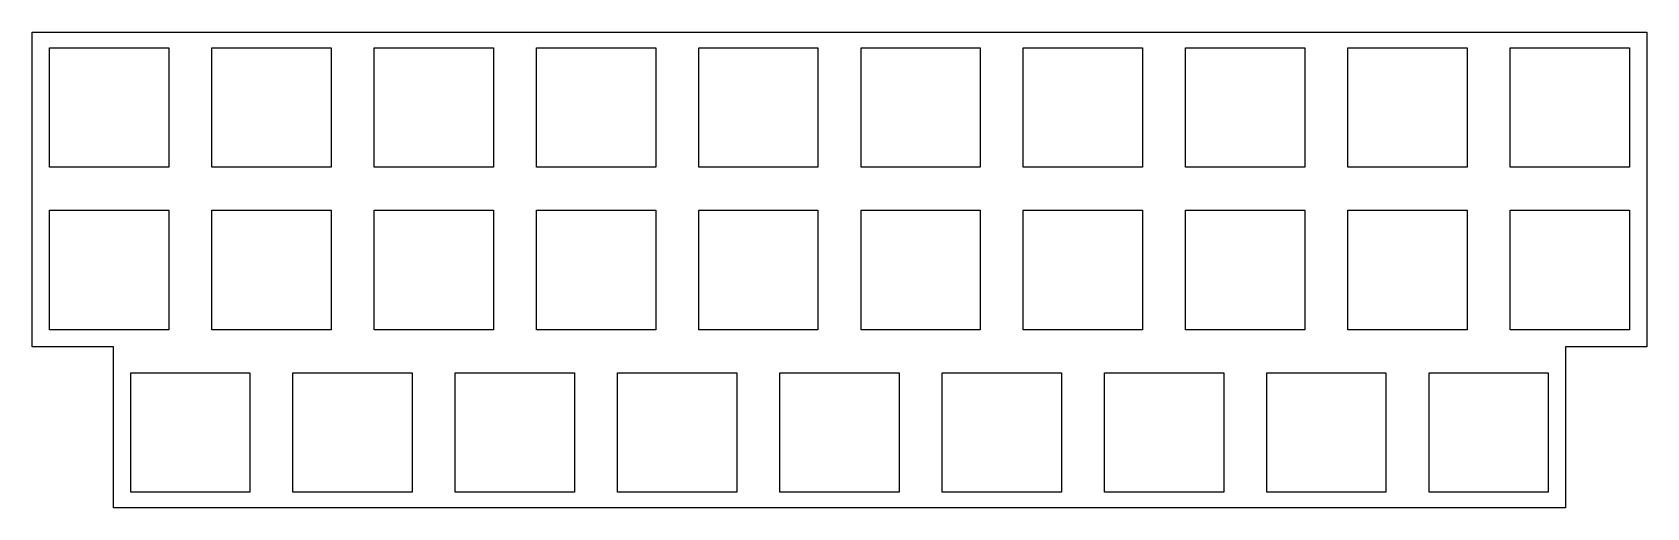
# Model space of a CAD drawing. Extents: x 1 to 190, y -56 to 0.
import ezdxf

# ---------------------------------------------------------------- set-up
doc = ezdxf.new("R2010")
doc.units = 0
doc.layers.add('Layer_2', color=7, linetype='CONTINUOUS')

msp = doc.modelspace()

# ---------------------------------------------------------------- linework, layer by layer
at = {"layer": 'Layer_2', "color": 3}
for points in [[(0.599999, -0.249439), (190.099585, -0.249439), (190.099585, -37.149358), (180.574606, -37.149358), (180.574606, -55.999317), (10.124978, -55.999317), (10.124978, -37.149358), (0.599999, -37.149358)], [(2.624767, -2.074208), (16.622677, -2.074208), (16.622677, -16.072118), (2.624767, -16.072118), (2.624767, -2.074208), (16.622677, -2.074208), (16.622677, -16.072118), (2.624767, -16.072118)], [(21.674725, -2.074207), (35.672634, -2.074207), (35.672634, -16.072116), (21.674725, -16.072116)], [(40.724682, -2.074207), (54.722589, -2.074207), (54.722589, -16.072119), (40.724682, -16.072119)], [(59.774645, -2.074208), (73.772554, -2.074208), (73.772554, -16.072118), (59.774645, -16.072118)], [(78.824603, -2.074208), (92.822509, -2.074208), (92.822509, -16.072116), (78.824603, -16.072116)], [(97.874556, -2.074207), (111.872467, -2.074207), (111.872467, -16.072119), (97.874556, -16.072119)], [(116.924524, -2.074208), (130.92243, -2.074208), (130.92243, -16.072116), (116.924524, -16.072116)], [(135.974482, -2.074207), (149.972403, -2.074207), (149.972403, -16.072119), (135.974482, -16.072119)], [(155.024439, -2.074208), (169.022336, -2.074208), (169.022336, -16.072116), (155.024439, -16.072116)], [(174.074387, -2.074208), (188.072284, -2.074208), (188.072284, -16.072116), (174.074387, -16.072116)], [(2.624769, -21.124168), (16.622679, -21.124168), (16.622679, -35.122078), (2.624769, -35.122078)], [(21.674727, -21.124165), (35.672636, -21.124165), (35.672636, -35.122074), (21.674727, -35.122074)], [(40.724685, -21.124165), (54.722591, -21.124165), (54.722591, -35.122077), (40.724685, -35.122077)], [(59.77465, -21.124168), (73.772559, -21.124168), (73.772559, -35.122078), (59.77465, -35.122078)], [(78.824608, -21.124168), (92.822515, -21.124168), (92.822515, -35.122076), (78.824608, -35.122076)], [(97.874556, -21.124165), (111.872467, -21.124165), (111.872467, -35.122077), (97.874556, -35.122077)], [(116.924524, -21.124168), (130.92243, -21.124168), (130.92243, -35.122076), (116.924524, -35.122076)], [(135.974482, -21.124165), (149.972403, -21.124165), (149.972403, -35.122077), (135.974482, -35.122077)], [(155.024439, -21.124168), (169.022336, -21.124168), (169.022336, -35.122076), (155.024439, -35.122076)], [(174.074387, -21.124168), (188.072284, -21.124168), (188.072284, -35.122076), (174.074387, -35.122076)], [(12.149746, -40.174128), (26.147655, -40.174128), (26.147655, -54.172035), (12.149746, -54.172035)], [(31.199701, -40.174128), (45.19761, -40.174128), (45.19761, -54.172035), (31.199701, -54.172035)], [(50.249666, -40.174128), (64.247573, -40.174128), (64.247573, -54.172035), (50.249666, -54.172035)], [(69.299624, -40.174128), (83.297533, -40.174128), (83.297533, -54.172037), (69.299624, -54.172037)], [(88.349577, -40.174123), (102.347488, -40.174123), (102.347488, -54.172035), (88.349577, -54.172035)], [(107.399545, -40.174128), (121.397451, -40.174128), (121.397451, -54.172035), (107.399545, -54.172035)], [(126.449503, -40.174128), (140.447409, -40.174128), (140.447409, -54.172035), (126.449503, -54.172035)], [(145.49946, -40.174128), (159.497357, -40.174128), (159.497357, -54.172035), (145.49946, -54.172035)], [(164.549418, -40.174128), (178.547315, -40.174128), (178.547315, -54.172035), (164.549418, -54.172035)]]:
    msp.add_lwpolyline(points, close=True, dxfattribs=at)

doc.saveas('drawing.dxf')
